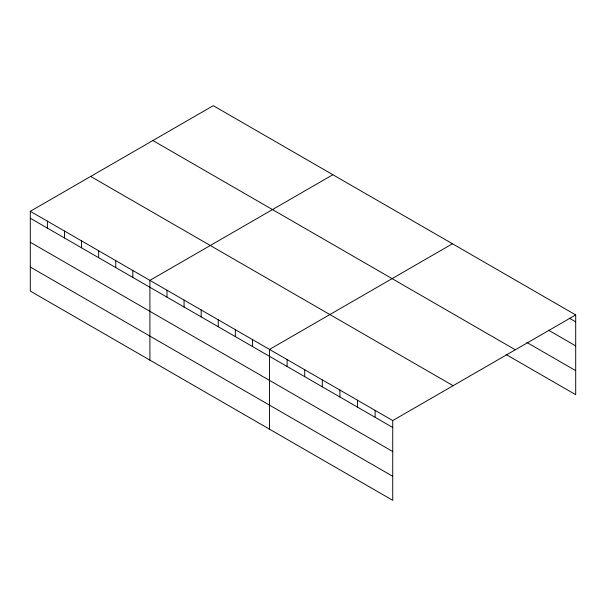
<?xml version="1.0" encoding="UTF-8"?>
<svg xmlns="http://www.w3.org/2000/svg" width="606" height="606" viewBox="0 0 606 606"><rect width="100%" height="100%" fill="white"/><g stroke="black" fill="none" stroke-linecap="round" stroke-linejoin="round"><path stroke-width="0.91" d="M30.3 211.305L392.733 420.556L392.733 500.329L30.3 291.077L30.3 211.305L213.267 105.671L575.7 314.923L575.7 394.695L506.086 354.502M332.868 174.725L149.902 280.358L149.902 360.131M452.47 243.771L269.503 349.412L269.503 429.184M392.733 420.556L575.7 314.923M569.299 318.15L575.7 321.847M548.491 330.179L575.7 345.89M526.887 342.473L575.7 370.66M152.886 140.531L515.32 349.776M90.68 176.444L453.114 385.696M30.3 218.236L392.733 427.48M30.3 242.271L392.733 451.523M30.3 267.041L392.733 476.293M375.129 410.391L375.129 417.322M357.525 400.225L357.525 407.156M339.921 390.059L339.921 396.991M322.316 379.901L322.316 386.833M304.712 369.736L304.712 376.667M287.108 359.57L287.108 366.501M252.422 339.542L252.422 346.473M235.333 329.679L235.333 336.61M218.251 319.816L218.251 326.748M201.162 309.954L201.162 316.877M184.072 300.084L184.072 307.015M166.991 290.221L166.991 297.152M132.82 270.496L132.82 277.419M115.731 260.625L115.731 267.557M98.642 250.763L98.642 257.694M81.56 240.9L81.56 247.824M64.471 231.03L64.471 237.961M47.389 221.167L47.389 228.098"/></g></svg>
